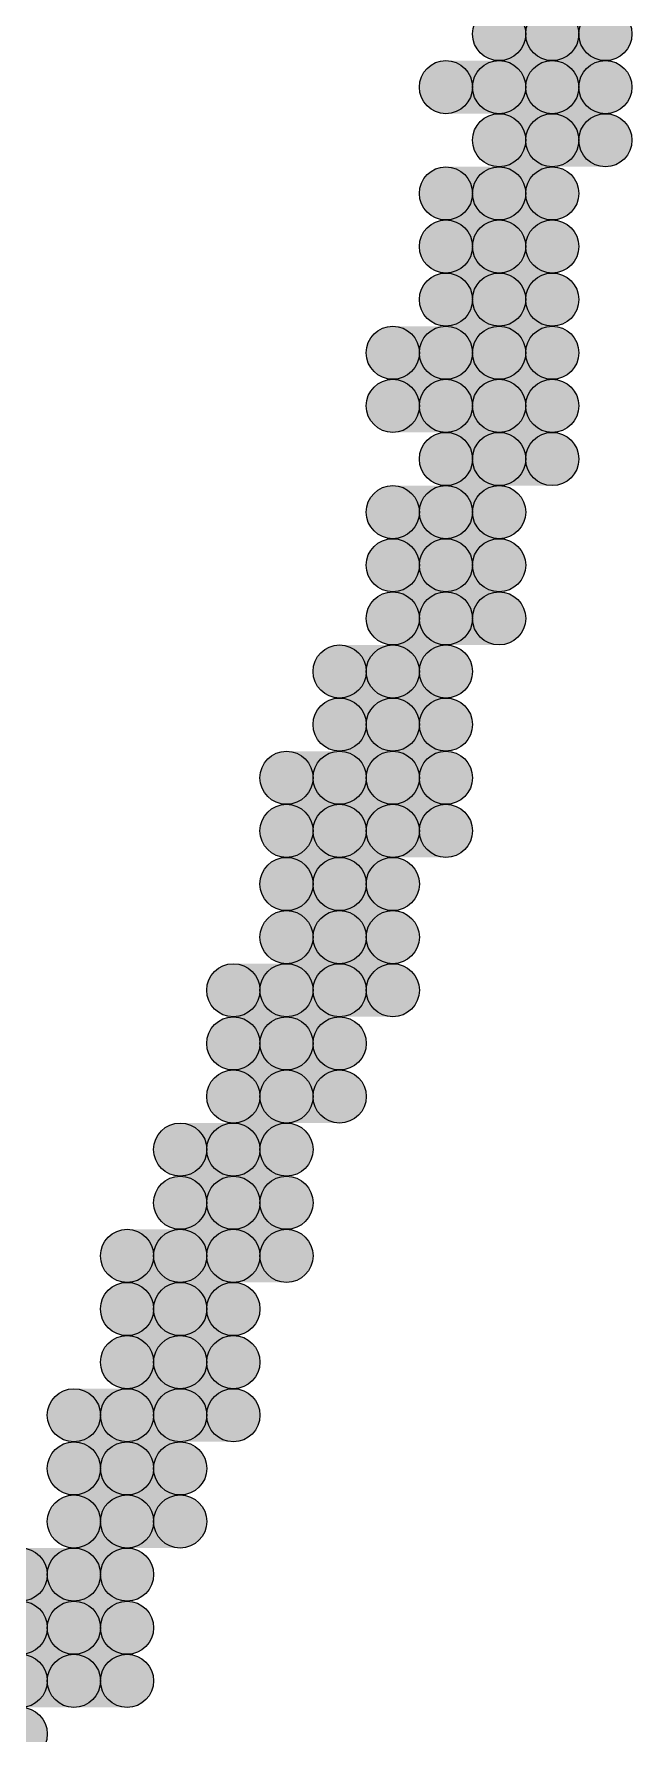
# Model space of a CAD drawing. Header units: millimetres. Extents: x 0 to 137, y 0 to 37.
# Drawn here: x 132.493 to 132.779, y 4.369 to 5.182 of the extents above; entities that cross this region are included whole.
import ezdxf

# ---------------------------------------------------------------- set-up
doc = ezdxf.new("R2010")
doc.units = ezdxf.units.MM
doc.layers.add('TopLayer', color=1, linetype='Continuous')
doc.layers.add('TopSolder', color=216, linetype='Continuous')

msp = doc.modelspace()

# ---------------------------------------------------------------- hatches: boundary and pattern name
at = {"layer": 'TopLayer'}
h = msp.add_hatch(color=1, dxfattribs=at)
edge = h.paths.add_edge_path()
edge.add_arc((132.7404, 5.1816), 0.0127, 0, 360)
for points in [[(132.7404, 5.1689), (132.7404, 5.1943), (132.7658, 5.1943), (132.7658, 5.1689)], [(132.715, 5.1435), (132.715, 5.1689), (132.7658, 5.1689), (132.7658, 5.1435)], [(132.7404, 5.1181), (132.7404, 5.1435), (132.7658, 5.1435), (132.7658, 5.1181)], [(132.715, 5.0927), (132.715, 5.1181), (132.7404, 5.1181), (132.7404, 5.0927)], [(132.715, 5.0673), (132.715, 5.0927), (132.7404, 5.0927), (132.7404, 5.0673)], [(132.715, 5.0419), (132.715, 5.0673), (132.7404, 5.0673), (132.7404, 5.0419)], [(132.6896, 5.0165), (132.6896, 5.0419), (132.7404, 5.0419), (132.7404, 5.0165)], [(132.6896, 4.9911), (132.6896, 5.0165), (132.7404, 5.0165), (132.7404, 4.9911)], [(132.715, 4.9657), (132.715, 4.9911), (132.7404, 4.9911), (132.7404, 4.9657)], [(132.6896, 4.9403), (132.6896, 4.9657), (132.715, 4.9657), (132.715, 4.9403)], [(132.6896, 4.9149), (132.6896, 4.9403), (132.715, 4.9403), (132.715, 4.9149)], [(132.6896, 4.8895), (132.6896, 4.9149), (132.715, 4.9149), (132.715, 4.8895)], [(132.6642, 4.8641), (132.6642, 4.8895), (132.6896, 4.8895), (132.6896, 4.8641)], [(132.6642, 4.8387), (132.6642, 4.8641), (132.6896, 4.8641), (132.6896, 4.8387)], [(132.6388, 4.8133), (132.6388, 4.8387), (132.6896, 4.8387), (132.6896, 4.8133)], [(132.6388, 4.7879), (132.6388, 4.8133), (132.6896, 4.8133), (132.6896, 4.7879)], [(132.6388, 4.7625), (132.6388, 4.7879), (132.6642, 4.7879), (132.6642, 4.7625)], [(132.6388, 4.7371), (132.6388, 4.7625), (132.6642, 4.7625), (132.6642, 4.7371)], [(132.6134, 4.7117), (132.6134, 4.7371), (132.6642, 4.7371), (132.6642, 4.7117)], [(132.6134, 4.6863), (132.6134, 4.7117), (132.6388, 4.7117), (132.6388, 4.6863)], [(132.6134, 4.6609), (132.6134, 4.6863), (132.6388, 4.6863), (132.6388, 4.6609)], [(132.588, 4.6355), (132.588, 4.6609), (132.6134, 4.6609), (132.6134, 4.6355)], [(132.588, 4.6101), (132.588, 4.6355), (132.6134, 4.6355), (132.6134, 4.6101)], [(132.5626, 4.5847), (132.5626, 4.6101), (132.6134, 4.6101), (132.6134, 4.5847)], [(132.5626, 4.5593), (132.5626, 4.5847), (132.588, 4.5847), (132.588, 4.5593)], [(132.5626, 4.5339), (132.5626, 4.5593), (132.588, 4.5593), (132.588, 4.5339)], [(132.5372, 4.5085), (132.5372, 4.5339), (132.588, 4.5339), (132.588, 4.5085)], [(132.5372, 4.4831), (132.5372, 4.5085), (132.5626, 4.5085), (132.5626, 4.4831)], [(132.5372, 4.4577), (132.5372, 4.4831), (132.5626, 4.4831), (132.5626, 4.4577)], [(132.5118, 4.4323), (132.5118, 4.4577), (132.5372, 4.4577), (132.5372, 4.4323)], [(132.5118, 4.4069), (132.5118, 4.4323), (132.5372, 4.4323), (132.5372, 4.4069)], [(132.4864, 4.3815), (132.4864, 4.4069), (132.5372, 4.4069), (132.5372, 4.3815)]]:
    msp.add_hatch(color=1, dxfattribs=at).paths.add_polyline_path(points)
h = msp.add_hatch(color=1, dxfattribs=at)
edge = h.paths.add_edge_path()
edge.add_arc((132.7658, 5.1816), 0.0127, 0, 360)
h = msp.add_hatch(color=1, dxfattribs=at)
edge = h.paths.add_edge_path()
edge.add_arc((132.715, 5.1562), 0.0127, 0, 360)
h = msp.add_hatch(color=1, dxfattribs=at)
edge = h.paths.add_edge_path()
edge.add_arc((132.7658, 5.1562), 0.0127, 0, 360)
h = msp.add_hatch(color=1, dxfattribs=at)
edge = h.paths.add_edge_path()
edge.add_arc((132.7404, 5.1308), 0.0127, 0, 360)
h = msp.add_hatch(color=1, dxfattribs=at)
edge = h.paths.add_edge_path()
edge.add_arc((132.7658, 5.1308), 0.0127, 0, 360)
h = msp.add_hatch(color=1, dxfattribs=at)
edge = h.paths.add_edge_path()
edge.add_arc((132.715, 5.1054), 0.0127, 0, 360)
h = msp.add_hatch(color=1, dxfattribs=at)
edge = h.paths.add_edge_path()
edge.add_arc((132.7404, 5.1054), 0.0127, 0, 360)
h = msp.add_hatch(color=1, dxfattribs=at)
edge = h.paths.add_edge_path()
edge.add_arc((132.715, 5.08), 0.0127, 0, 360)
h = msp.add_hatch(color=1, dxfattribs=at)
edge = h.paths.add_edge_path()
edge.add_arc((132.7404, 5.08), 0.0127, 0, 360)
h = msp.add_hatch(color=1, dxfattribs=at)
edge = h.paths.add_edge_path()
edge.add_arc((132.715, 5.0546), 0.0127, 0, 360)
h = msp.add_hatch(color=1, dxfattribs=at)
edge = h.paths.add_edge_path()
edge.add_arc((132.7404, 5.0546), 0.0127, 0, 360)
h = msp.add_hatch(color=1, dxfattribs=at)
edge = h.paths.add_edge_path()
edge.add_arc((132.6896, 5.0292), 0.0127, 0, 360)
h = msp.add_hatch(color=1, dxfattribs=at)
edge = h.paths.add_edge_path()
edge.add_arc((132.7404, 5.0292), 0.0127, 0, 360)
h = msp.add_hatch(color=1, dxfattribs=at)
edge = h.paths.add_edge_path()
edge.add_arc((132.6896, 5.0038), 0.0127, 0, 360)
h = msp.add_hatch(color=1, dxfattribs=at)
edge = h.paths.add_edge_path()
edge.add_arc((132.7404, 5.0038), 0.0127, 0, 360)
h = msp.add_hatch(color=1, dxfattribs=at)
edge = h.paths.add_edge_path()
edge.add_arc((132.715, 4.9784), 0.0127, 0, 360)
h = msp.add_hatch(color=1, dxfattribs=at)
edge = h.paths.add_edge_path()
edge.add_arc((132.7404, 4.9784), 0.0127, 0, 360)
h = msp.add_hatch(color=1, dxfattribs=at)
edge = h.paths.add_edge_path()
edge.add_arc((132.6896, 4.953), 0.0127, 0, 360)
h = msp.add_hatch(color=1, dxfattribs=at)
edge = h.paths.add_edge_path()
edge.add_arc((132.715, 4.953), 0.0127, 0, 360)
h = msp.add_hatch(color=1, dxfattribs=at)
edge = h.paths.add_edge_path()
edge.add_arc((132.6896, 4.9276), 0.0127, 0, 360)
h = msp.add_hatch(color=1, dxfattribs=at)
edge = h.paths.add_edge_path()
edge.add_arc((132.715, 4.9276), 0.0127, 0, 360)
h = msp.add_hatch(color=1, dxfattribs=at)
edge = h.paths.add_edge_path()
edge.add_arc((132.6896, 4.9022), 0.0127, 0, 360)
h = msp.add_hatch(color=1, dxfattribs=at)
edge = h.paths.add_edge_path()
edge.add_arc((132.715, 4.9022), 0.0127, 0, 360)
h = msp.add_hatch(color=1, dxfattribs=at)
edge = h.paths.add_edge_path()
edge.add_arc((132.6642, 4.8768), 0.0127, 0, 360)
h = msp.add_hatch(color=1, dxfattribs=at)
edge = h.paths.add_edge_path()
edge.add_arc((132.6896, 4.8768), 0.0127, 0, 360)
h = msp.add_hatch(color=1, dxfattribs=at)
edge = h.paths.add_edge_path()
edge.add_arc((132.6642, 4.8514), 0.0127, 0, 360)
h = msp.add_hatch(color=1, dxfattribs=at)
edge = h.paths.add_edge_path()
edge.add_arc((132.6896, 4.8514), 0.0127, 0, 360)
h = msp.add_hatch(color=1, dxfattribs=at)
edge = h.paths.add_edge_path()
edge.add_arc((132.6388, 4.826), 0.0127, 0, 360)
h = msp.add_hatch(color=1, dxfattribs=at)
edge = h.paths.add_edge_path()
edge.add_arc((132.6896, 4.826), 0.0127, 0, 360)
h = msp.add_hatch(color=1, dxfattribs=at)
edge = h.paths.add_edge_path()
edge.add_arc((132.6388, 4.8006), 0.0127, 0, 360)
h = msp.add_hatch(color=1, dxfattribs=at)
edge = h.paths.add_edge_path()
edge.add_arc((132.6896, 4.8006), 0.0127, 0, 360)
h = msp.add_hatch(color=1, dxfattribs=at)
edge = h.paths.add_edge_path()
edge.add_arc((132.6388, 4.7752), 0.0127, 0, 360)
h = msp.add_hatch(color=1, dxfattribs=at)
edge = h.paths.add_edge_path()
edge.add_arc((132.6642, 4.7752), 0.0127, 0, 360)
h = msp.add_hatch(color=1, dxfattribs=at)
edge = h.paths.add_edge_path()
edge.add_arc((132.6388, 4.7498), 0.0127, 0, 360)
h = msp.add_hatch(color=1, dxfattribs=at)
edge = h.paths.add_edge_path()
edge.add_arc((132.6642, 4.7498), 0.0127, 0, 360)
h = msp.add_hatch(color=1, dxfattribs=at)
edge = h.paths.add_edge_path()
edge.add_arc((132.6134, 4.7244), 0.0127, 0, 360)
h = msp.add_hatch(color=1, dxfattribs=at)
edge = h.paths.add_edge_path()
edge.add_arc((132.6642, 4.7244), 0.0127, 0, 360)
h = msp.add_hatch(color=1, dxfattribs=at)
edge = h.paths.add_edge_path()
edge.add_arc((132.6134, 4.699), 0.0127, 0, 360)
h = msp.add_hatch(color=1, dxfattribs=at)
edge = h.paths.add_edge_path()
edge.add_arc((132.6388, 4.699), 0.0127, 0, 360)
h = msp.add_hatch(color=1, dxfattribs=at)
edge = h.paths.add_edge_path()
edge.add_arc((132.6134, 4.6736), 0.0127, 0, 360)
h = msp.add_hatch(color=1, dxfattribs=at)
edge = h.paths.add_edge_path()
edge.add_arc((132.6388, 4.6736), 0.0127, 0, 360)
h = msp.add_hatch(color=1, dxfattribs=at)
edge = h.paths.add_edge_path()
edge.add_arc((132.588, 4.6482), 0.0127, 0, 360)
h = msp.add_hatch(color=1, dxfattribs=at)
edge = h.paths.add_edge_path()
edge.add_arc((132.6134, 4.6482), 0.0127, 0, 360)
h = msp.add_hatch(color=1, dxfattribs=at)
edge = h.paths.add_edge_path()
edge.add_arc((132.588, 4.6228), 0.0127, 0, 360)
h = msp.add_hatch(color=1, dxfattribs=at)
edge = h.paths.add_edge_path()
edge.add_arc((132.6134, 4.6228), 0.0127, 0, 360)
h = msp.add_hatch(color=1, dxfattribs=at)
edge = h.paths.add_edge_path()
edge.add_arc((132.5626, 4.5974), 0.0127, 0, 360)
h = msp.add_hatch(color=1, dxfattribs=at)
edge = h.paths.add_edge_path()
edge.add_arc((132.6134, 4.5974), 0.0127, 0, 360)
h = msp.add_hatch(color=1, dxfattribs=at)
edge = h.paths.add_edge_path()
edge.add_arc((132.5626, 4.572), 0.0127, 0, 360)
h = msp.add_hatch(color=1, dxfattribs=at)
edge = h.paths.add_edge_path()
edge.add_arc((132.588, 4.572), 0.0127, 0, 360)
h = msp.add_hatch(color=1, dxfattribs=at)
edge = h.paths.add_edge_path()
edge.add_arc((132.5626, 4.5466), 0.0127, 0, 360)
h = msp.add_hatch(color=1, dxfattribs=at)
edge = h.paths.add_edge_path()
edge.add_arc((132.588, 4.5466), 0.0127, 0, 360)
h = msp.add_hatch(color=1, dxfattribs=at)
edge = h.paths.add_edge_path()
edge.add_arc((132.5372, 4.5212), 0.0127, 0, 360)
h = msp.add_hatch(color=1, dxfattribs=at)
edge = h.paths.add_edge_path()
edge.add_arc((132.588, 4.5212), 0.0127, 0, 360)
h = msp.add_hatch(color=1, dxfattribs=at)
edge = h.paths.add_edge_path()
edge.add_arc((132.5372, 4.4958), 0.0127, 0, 360)
h = msp.add_hatch(color=1, dxfattribs=at)
edge = h.paths.add_edge_path()
edge.add_arc((132.5626, 4.4958), 0.0127, 0, 360)
h = msp.add_hatch(color=1, dxfattribs=at)
edge = h.paths.add_edge_path()
edge.add_arc((132.5372, 4.4704), 0.0127, 0, 360)
h = msp.add_hatch(color=1, dxfattribs=at)
edge = h.paths.add_edge_path()
edge.add_arc((132.5626, 4.4704), 0.0127, 0, 360)
h = msp.add_hatch(color=1, dxfattribs=at)
edge = h.paths.add_edge_path()
edge.add_arc((132.5118, 4.445), 0.0127, 0, 360)
h = msp.add_hatch(color=1, dxfattribs=at)
edge = h.paths.add_edge_path()
edge.add_arc((132.5372, 4.445), 0.0127, 0, 360)
h = msp.add_hatch(color=1, dxfattribs=at)
edge = h.paths.add_edge_path()
edge.add_arc((132.5118, 4.4196), 0.0127, 0, 360)
h = msp.add_hatch(color=1, dxfattribs=at)
edge = h.paths.add_edge_path()
edge.add_arc((132.5372, 4.4196), 0.0127, 0, 360)
h = msp.add_hatch(color=1, dxfattribs=at)
edge = h.paths.add_edge_path()
edge.add_arc((132.4864, 4.3942), 0.0127, 0, 360)
h = msp.add_hatch(color=1, dxfattribs=at)
edge = h.paths.add_edge_path()
edge.add_arc((132.5372, 4.3942), 0.0127, 0, 360)
h = msp.add_hatch(color=1, dxfattribs=at)
edge = h.paths.add_edge_path()
edge.add_arc((132.4864, 4.3688), 0.0127, 0, 360)
at = {"layer": 'TopSolder'}
h = msp.add_hatch(color=216, dxfattribs=at)
edge = h.paths.add_edge_path()
edge.add_arc((132.715, 5.1816), 0.0127, 0, 360)
for points in [[(132.715, 5.1689), (132.715, 5.1943), (132.7404, 5.1943), (132.7404, 5.1689)], [(132.6896, 5.1435), (132.6896, 5.1689), (132.7404, 5.1689), (132.7404, 5.1435)], [(132.715, 5.1181), (132.715, 5.1435), (132.7404, 5.1435), (132.7404, 5.1181)], [(132.6896, 5.0927), (132.6896, 5.1181), (132.715, 5.1181), (132.715, 5.0927)], [(132.6896, 5.0673), (132.6896, 5.0927), (132.715, 5.0927), (132.715, 5.0673)], [(132.6896, 5.0419), (132.6896, 5.0673), (132.715, 5.0673), (132.715, 5.0419)], [(132.6642, 5.0165), (132.6642, 5.0419), (132.715, 5.0419), (132.715, 5.0165)], [(132.6642, 4.9911), (132.6642, 5.0165), (132.715, 5.0165), (132.715, 4.9911)], [(132.6896, 4.9657), (132.6896, 4.9911), (132.715, 4.9911), (132.715, 4.9657)], [(132.6642, 4.9403), (132.6642, 4.9657), (132.6896, 4.9657), (132.6896, 4.9403)], [(132.6642, 4.9149), (132.6642, 4.9403), (132.6896, 4.9403), (132.6896, 4.9149)], [(132.6642, 4.8895), (132.6642, 4.9149), (132.6896, 4.9149), (132.6896, 4.8895)], [(132.6388, 4.8641), (132.6388, 4.8895), (132.6642, 4.8895), (132.6642, 4.8641)], [(132.6388, 4.8387), (132.6388, 4.8641), (132.6642, 4.8641), (132.6642, 4.8387)], [(132.6134, 4.8133), (132.6134, 4.8387), (132.6642, 4.8387), (132.6642, 4.8133)], [(132.6134, 4.7879), (132.6134, 4.8133), (132.6642, 4.8133), (132.6642, 4.7879)], [(132.6134, 4.7625), (132.6134, 4.7879), (132.6388, 4.7879), (132.6388, 4.7625)], [(132.6134, 4.7371), (132.6134, 4.7625), (132.6388, 4.7625), (132.6388, 4.7371)], [(132.588, 4.7117), (132.588, 4.7371), (132.6388, 4.7371), (132.6388, 4.7117)], [(132.588, 4.6863), (132.588, 4.7117), (132.6134, 4.7117), (132.6134, 4.6863)], [(132.588, 4.6609), (132.588, 4.6863), (132.6134, 4.6863), (132.6134, 4.6609)], [(132.5626, 4.6355), (132.5626, 4.6609), (132.588, 4.6609), (132.588, 4.6355)], [(132.5626, 4.6101), (132.5626, 4.6355), (132.588, 4.6355), (132.588, 4.6101)], [(132.5372, 4.5847), (132.5372, 4.6101), (132.588, 4.6101), (132.588, 4.5847)], [(132.5372, 4.5593), (132.5372, 4.5847), (132.5626, 4.5847), (132.5626, 4.5593)], [(132.5372, 4.5339), (132.5372, 4.5593), (132.5626, 4.5593), (132.5626, 4.5339)], [(132.5118, 4.5085), (132.5118, 4.5339), (132.5626, 4.5339), (132.5626, 4.5085)], [(132.5118, 4.4831), (132.5118, 4.5085), (132.5372, 4.5085), (132.5372, 4.4831)], [(132.5118, 4.4577), (132.5118, 4.4831), (132.5372, 4.4831), (132.5372, 4.4577)], [(132.4864, 4.4323), (132.4864, 4.4577), (132.5118, 4.4577), (132.5118, 4.4323)], [(132.4864, 4.4069), (132.4864, 4.4323), (132.5118, 4.4323), (132.5118, 4.4069)], [(132.461, 4.3815), (132.461, 4.4069), (132.5118, 4.4069), (132.5118, 4.3815)]]:
    msp.add_hatch(color=216, dxfattribs=at).paths.add_polyline_path(points)
h = msp.add_hatch(color=216, dxfattribs=at)
edge = h.paths.add_edge_path()
edge.add_arc((132.7404, 5.1816), 0.0127, 0, 360)
h = msp.add_hatch(color=216, dxfattribs=at)
edge = h.paths.add_edge_path()
edge.add_arc((132.6896, 5.1562), 0.0127, 0, 360)
h = msp.add_hatch(color=216, dxfattribs=at)
edge = h.paths.add_edge_path()
edge.add_arc((132.7404, 5.1562), 0.0127, 0, 360)
h = msp.add_hatch(color=216, dxfattribs=at)
edge = h.paths.add_edge_path()
edge.add_arc((132.715, 5.1308), 0.0127, 0, 360)
h = msp.add_hatch(color=216, dxfattribs=at)
edge = h.paths.add_edge_path()
edge.add_arc((132.7404, 5.1308), 0.0127, 0, 360)
h = msp.add_hatch(color=216, dxfattribs=at)
edge = h.paths.add_edge_path()
edge.add_arc((132.6896, 5.1054), 0.0127, 0, 360)
h = msp.add_hatch(color=216, dxfattribs=at)
edge = h.paths.add_edge_path()
edge.add_arc((132.715, 5.1054), 0.0127, 0, 360)
h = msp.add_hatch(color=216, dxfattribs=at)
edge = h.paths.add_edge_path()
edge.add_arc((132.6896, 5.08), 0.0127, 0, 360)
h = msp.add_hatch(color=216, dxfattribs=at)
edge = h.paths.add_edge_path()
edge.add_arc((132.715, 5.08), 0.0127, 0, 360)
h = msp.add_hatch(color=216, dxfattribs=at)
edge = h.paths.add_edge_path()
edge.add_arc((132.6896, 5.0546), 0.0127, 0, 360)
h = msp.add_hatch(color=216, dxfattribs=at)
edge = h.paths.add_edge_path()
edge.add_arc((132.715, 5.0546), 0.0127, 0, 360)
h = msp.add_hatch(color=216, dxfattribs=at)
edge = h.paths.add_edge_path()
edge.add_arc((132.6642, 5.0292), 0.0127, 0, 360)
h = msp.add_hatch(color=216, dxfattribs=at)
edge = h.paths.add_edge_path()
edge.add_arc((132.715, 5.0292), 0.0127, 0, 360)
h = msp.add_hatch(color=216, dxfattribs=at)
edge = h.paths.add_edge_path()
edge.add_arc((132.6642, 5.0038), 0.0127, 0, 360)
h = msp.add_hatch(color=216, dxfattribs=at)
edge = h.paths.add_edge_path()
edge.add_arc((132.715, 5.0038), 0.0127, 0, 360)
h = msp.add_hatch(color=216, dxfattribs=at)
edge = h.paths.add_edge_path()
edge.add_arc((132.6896, 4.9784), 0.0127, 0, 360)
h = msp.add_hatch(color=216, dxfattribs=at)
edge = h.paths.add_edge_path()
edge.add_arc((132.715, 4.9784), 0.0127, 0, 360)
h = msp.add_hatch(color=216, dxfattribs=at)
edge = h.paths.add_edge_path()
edge.add_arc((132.6642, 4.953), 0.0127, 0, 360)
h = msp.add_hatch(color=216, dxfattribs=at)
edge = h.paths.add_edge_path()
edge.add_arc((132.6896, 4.953), 0.0127, 0, 360)
h = msp.add_hatch(color=216, dxfattribs=at)
edge = h.paths.add_edge_path()
edge.add_arc((132.6642, 4.9276), 0.0127, 0, 360)
h = msp.add_hatch(color=216, dxfattribs=at)
edge = h.paths.add_edge_path()
edge.add_arc((132.6896, 4.9276), 0.0127, 0, 360)
h = msp.add_hatch(color=216, dxfattribs=at)
edge = h.paths.add_edge_path()
edge.add_arc((132.6642, 4.9022), 0.0127, 0, 360)
h = msp.add_hatch(color=216, dxfattribs=at)
edge = h.paths.add_edge_path()
edge.add_arc((132.6896, 4.9022), 0.0127, 0, 360)
h = msp.add_hatch(color=216, dxfattribs=at)
edge = h.paths.add_edge_path()
edge.add_arc((132.6388, 4.8768), 0.0127, 0, 360)
h = msp.add_hatch(color=216, dxfattribs=at)
edge = h.paths.add_edge_path()
edge.add_arc((132.6642, 4.8768), 0.0127, 0, 360)
h = msp.add_hatch(color=216, dxfattribs=at)
edge = h.paths.add_edge_path()
edge.add_arc((132.6388, 4.8514), 0.0127, 0, 360)
h = msp.add_hatch(color=216, dxfattribs=at)
edge = h.paths.add_edge_path()
edge.add_arc((132.6642, 4.8514), 0.0127, 0, 360)
h = msp.add_hatch(color=216, dxfattribs=at)
edge = h.paths.add_edge_path()
edge.add_arc((132.6134, 4.826), 0.0127, 0, 360)
h = msp.add_hatch(color=216, dxfattribs=at)
edge = h.paths.add_edge_path()
edge.add_arc((132.6642, 4.826), 0.0127, 0, 360)
h = msp.add_hatch(color=216, dxfattribs=at)
edge = h.paths.add_edge_path()
edge.add_arc((132.6134, 4.8006), 0.0127, 0, 360)
h = msp.add_hatch(color=216, dxfattribs=at)
edge = h.paths.add_edge_path()
edge.add_arc((132.6642, 4.8006), 0.0127, 0, 360)
h = msp.add_hatch(color=216, dxfattribs=at)
edge = h.paths.add_edge_path()
edge.add_arc((132.6134, 4.7752), 0.0127, 0, 360)
h = msp.add_hatch(color=216, dxfattribs=at)
edge = h.paths.add_edge_path()
edge.add_arc((132.6388, 4.7752), 0.0127, 0, 360)
h = msp.add_hatch(color=216, dxfattribs=at)
edge = h.paths.add_edge_path()
edge.add_arc((132.6134, 4.7498), 0.0127, 0, 360)
h = msp.add_hatch(color=216, dxfattribs=at)
edge = h.paths.add_edge_path()
edge.add_arc((132.6388, 4.7498), 0.0127, 0, 360)
h = msp.add_hatch(color=216, dxfattribs=at)
edge = h.paths.add_edge_path()
edge.add_arc((132.588, 4.7244), 0.0127, 0, 360)
h = msp.add_hatch(color=216, dxfattribs=at)
edge = h.paths.add_edge_path()
edge.add_arc((132.6388, 4.7244), 0.0127, 0, 360)
h = msp.add_hatch(color=216, dxfattribs=at)
edge = h.paths.add_edge_path()
edge.add_arc((132.588, 4.699), 0.0127, 0, 360)
h = msp.add_hatch(color=216, dxfattribs=at)
edge = h.paths.add_edge_path()
edge.add_arc((132.6134, 4.699), 0.0127, 0, 360)
h = msp.add_hatch(color=216, dxfattribs=at)
edge = h.paths.add_edge_path()
edge.add_arc((132.588, 4.6736), 0.0127, 0, 360)
h = msp.add_hatch(color=216, dxfattribs=at)
edge = h.paths.add_edge_path()
edge.add_arc((132.6134, 4.6736), 0.0127, 0, 360)
h = msp.add_hatch(color=216, dxfattribs=at)
edge = h.paths.add_edge_path()
edge.add_arc((132.5626, 4.6482), 0.0127, 0, 360)
h = msp.add_hatch(color=216, dxfattribs=at)
edge = h.paths.add_edge_path()
edge.add_arc((132.588, 4.6482), 0.0127, 0, 360)
h = msp.add_hatch(color=216, dxfattribs=at)
edge = h.paths.add_edge_path()
edge.add_arc((132.5626, 4.6228), 0.0127, 0, 360)
h = msp.add_hatch(color=216, dxfattribs=at)
edge = h.paths.add_edge_path()
edge.add_arc((132.588, 4.6228), 0.0127, 0, 360)
h = msp.add_hatch(color=216, dxfattribs=at)
edge = h.paths.add_edge_path()
edge.add_arc((132.5372, 4.5974), 0.0127, 0, 360)
h = msp.add_hatch(color=216, dxfattribs=at)
edge = h.paths.add_edge_path()
edge.add_arc((132.588, 4.5974), 0.0127, 0, 360)
h = msp.add_hatch(color=216, dxfattribs=at)
edge = h.paths.add_edge_path()
edge.add_arc((132.5372, 4.572), 0.0127, 0, 360)
h = msp.add_hatch(color=216, dxfattribs=at)
edge = h.paths.add_edge_path()
edge.add_arc((132.5626, 4.572), 0.0127, 0, 360)
h = msp.add_hatch(color=216, dxfattribs=at)
edge = h.paths.add_edge_path()
edge.add_arc((132.5372, 4.5466), 0.0127, 0, 360)
h = msp.add_hatch(color=216, dxfattribs=at)
edge = h.paths.add_edge_path()
edge.add_arc((132.5626, 4.5466), 0.0127, 0, 360)
h = msp.add_hatch(color=216, dxfattribs=at)
edge = h.paths.add_edge_path()
edge.add_arc((132.5118, 4.5212), 0.0127, 0, 360)
h = msp.add_hatch(color=216, dxfattribs=at)
edge = h.paths.add_edge_path()
edge.add_arc((132.5626, 4.5212), 0.0127, 0, 360)
h = msp.add_hatch(color=216, dxfattribs=at)
edge = h.paths.add_edge_path()
edge.add_arc((132.5118, 4.4958), 0.0127, 0, 360)
h = msp.add_hatch(color=216, dxfattribs=at)
edge = h.paths.add_edge_path()
edge.add_arc((132.5372, 4.4958), 0.0127, 0, 360)
h = msp.add_hatch(color=216, dxfattribs=at)
edge = h.paths.add_edge_path()
edge.add_arc((132.5118, 4.4704), 0.0127, 0, 360)
h = msp.add_hatch(color=216, dxfattribs=at)
edge = h.paths.add_edge_path()
edge.add_arc((132.5372, 4.4704), 0.0127, 0, 360)
h = msp.add_hatch(color=216, dxfattribs=at)
edge = h.paths.add_edge_path()
edge.add_arc((132.4864, 4.445), 0.0127, 0, 360)
h = msp.add_hatch(color=216, dxfattribs=at)
edge = h.paths.add_edge_path()
edge.add_arc((132.5118, 4.445), 0.0127, 0, 360)
h = msp.add_hatch(color=216, dxfattribs=at)
edge = h.paths.add_edge_path()
edge.add_arc((132.4864, 4.4196), 0.0127, 0, 360)
h = msp.add_hatch(color=216, dxfattribs=at)
edge = h.paths.add_edge_path()
edge.add_arc((132.5118, 4.4196), 0.0127, 0, 360)
h = msp.add_hatch(color=216, dxfattribs=at)
edge = h.paths.add_edge_path()
edge.add_arc((132.5118, 4.3942), 0.0127, 0, 360)

# ---------------------------------------------------------------- linework, layer by layer
at = {"layer": 'TopLayer'}
for centre in [(132.7404, 5.1816), (132.7658, 5.1816), (132.715, 5.1562), (132.7658, 5.1562), (132.7404, 5.1308), (132.7658, 5.1308), (132.715, 5.1054), (132.7404, 5.1054), (132.715, 5.08), (132.7404, 5.08), (132.715, 5.0546), (132.7404, 5.0546), (132.6896, 5.0292), (132.7404, 5.0292), (132.6896, 5.0038), (132.7404, 5.0038), (132.715, 4.9784), (132.7404, 4.9784), (132.6896, 4.953), (132.715, 4.953), (132.6896, 4.9276), (132.715, 4.9276), (132.6896, 4.9022), (132.715, 4.9022), (132.6642, 4.8768), (132.6896, 4.8768), (132.6642, 4.8514), (132.6896, 4.8514), (132.6388, 4.826), (132.6896, 4.826), (132.6388, 4.8006), (132.6896, 4.8006), (132.6388, 4.7752), (132.6642, 4.7752), (132.6388, 4.7498), (132.6642, 4.7498), (132.6134, 4.7244), (132.6642, 4.7244), (132.6134, 4.699), (132.6388, 4.699), (132.6134, 4.6736), (132.6388, 4.6736), (132.588, 4.6482), (132.6134, 4.6482), (132.588, 4.6228), (132.6134, 4.6228), (132.5626, 4.5974), (132.6134, 4.5974), (132.5626, 4.572), (132.588, 4.572), (132.5626, 4.5466), (132.588, 4.5466), (132.5372, 4.5212), (132.588, 4.5212), (132.5372, 4.4958), (132.5626, 4.4958), (132.5372, 4.4704), (132.5626, 4.4704), (132.5118, 4.445), (132.5372, 4.445), (132.5118, 4.4196), (132.5372, 4.4196), (132.4864, 4.3942), (132.5372, 4.3942), (132.4864, 4.3688)]:
    msp.add_circle(centre, 0.0127, dxfattribs=at)
at = {"layer": 'TopSolder'}
for centre in [(132.715, 5.1816), (132.7404, 5.1816), (132.6896, 5.1562), (132.7404, 5.1562), (132.715, 5.1308), (132.7404, 5.1308), (132.6896, 5.1054), (132.715, 5.1054), (132.6896, 5.08), (132.715, 5.08), (132.6896, 5.0546), (132.715, 5.0546), (132.6642, 5.0292), (132.715, 5.0292), (132.6642, 5.0038), (132.715, 5.0038), (132.6896, 4.9784), (132.715, 4.9784), (132.6642, 4.953), (132.6896, 4.953), (132.6642, 4.9276), (132.6896, 4.9276), (132.6642, 4.9022), (132.6896, 4.9022), (132.6388, 4.8768), (132.6642, 4.8768), (132.6388, 4.8514), (132.6642, 4.8514), (132.6134, 4.826), (132.6642, 4.826), (132.6134, 4.8006), (132.6642, 4.8006), (132.6134, 4.7752), (132.6388, 4.7752), (132.6134, 4.7498), (132.6388, 4.7498), (132.588, 4.7244), (132.6388, 4.7244), (132.588, 4.699), (132.6134, 4.699), (132.588, 4.6736), (132.6134, 4.6736), (132.5626, 4.6482), (132.588, 4.6482), (132.5626, 4.6228), (132.588, 4.6228), (132.5372, 4.5974), (132.588, 4.5974), (132.5372, 4.572), (132.5626, 4.572), (132.5372, 4.5466), (132.5626, 4.5466), (132.5118, 4.5212), (132.5626, 4.5212), (132.5118, 4.4958), (132.5372, 4.4958), (132.5118, 4.4704), (132.5372, 4.4704), (132.4864, 4.445), (132.5118, 4.445), (132.4864, 4.4196), (132.5118, 4.4196), (132.5118, 4.3942)]:
    msp.add_circle(centre, 0.0127, dxfattribs=at)

doc.saveas('drawing.dxf')
